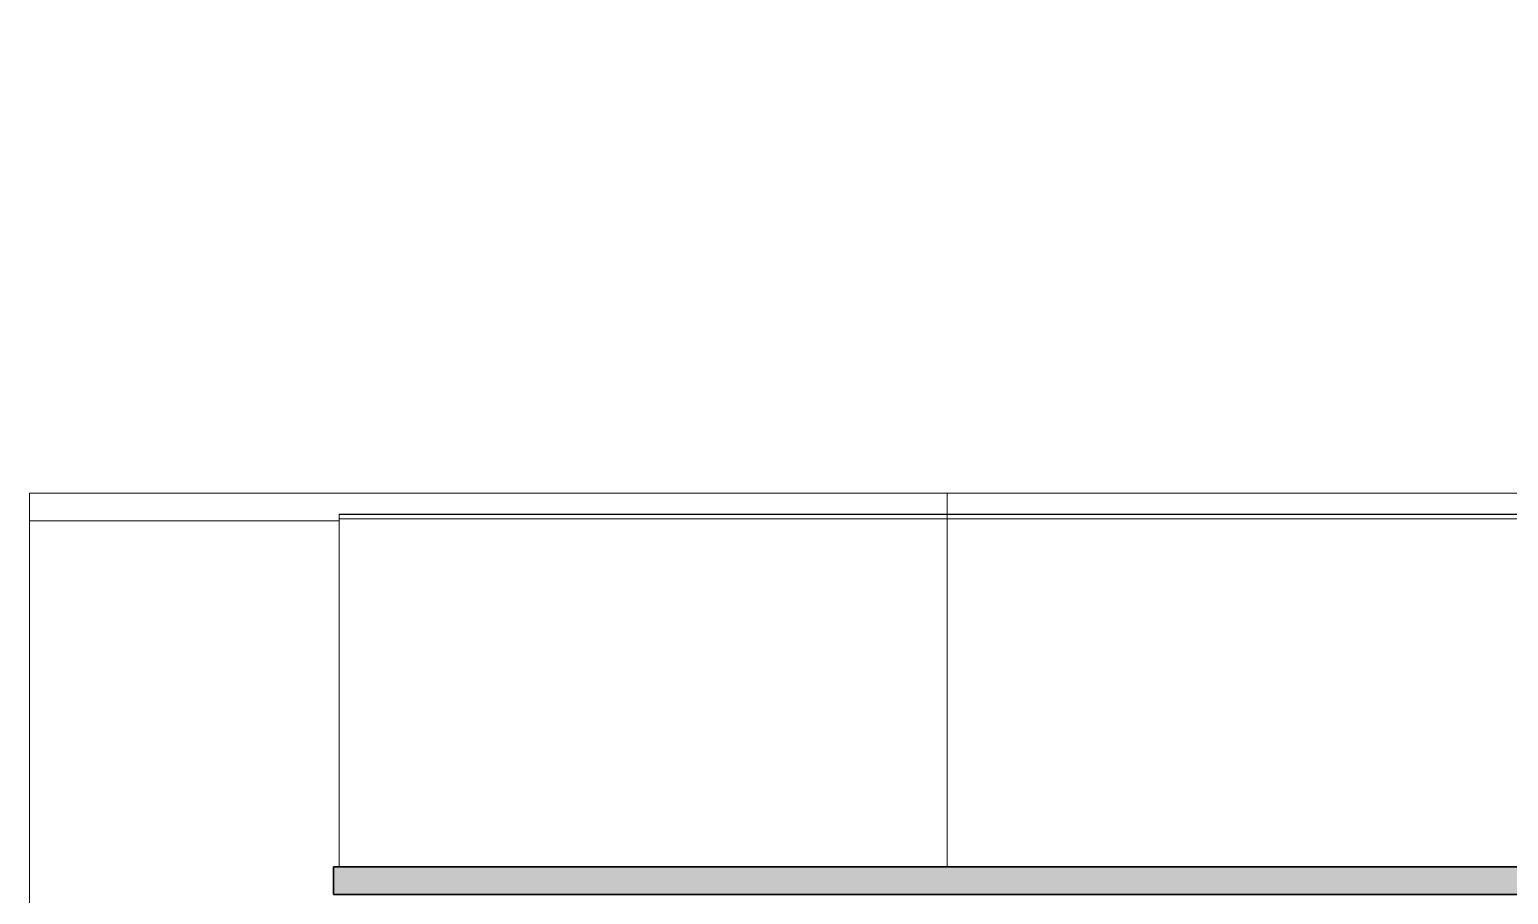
# Model space of a CAD drawing. Header units: millimetres. Extents: x -46169 to 237885, y -84465 to 18123.
# Drawn here: x 165097 to 166435, y -80089 to -79307 of the extents above; entities that cross this region are included whole.
import ezdxf

# ---------------------------------------------------------------- set-up
doc = ezdxf.new("R2010")
doc.units = ezdxf.units.MM
doc.header["$MEASUREMENT"] = 0
doc.linetypes.add('Wipeout_Contour', pattern=[1000, 0, -1000])
doc.layers.add('New_A-25-M_Wall_Ext', color=7, linetype='Continuous')
doc.layers.add('New_A-35-M_FFE_Fixed', color=7, linetype='Continuous')
doc.layers.add('New_A-35-M_FFE_Fixed_Pen_No__1', color=7, linetype='Continuous', lineweight=13)
doc.layers.add('New_A-35-M_FFE_Fixed_Pen_No__93', color=8, linetype='Continuous', lineweight=13)
doc.layers.add('New_A-35-M_FFE_Fixed_Pen_No__104', color=7, linetype='Continuous', lineweight=15, true_color=0xa6a6a6)
doc.layers.add('New_A-35-M_FFE_Fixed_Pen_No__44', color=7, linetype='Continuous', lineweight=35, true_color=0x444444)

# ---------------------------------------------------------------- blocks, each defined once
blk = doc.blocks.new('Section Elem_129_3', base_point=(129666.7, -84332.6))
at = {"color": 254, "linetype": 'Wipeout_Contour', "lineweight": 0, "ltscale": 1106588.035641865}
blk.add_wipeout([(164585.2, -80282.6), (165097.1, -80282.6), (165097.1, -79726.4), (169696.7, -79726.4), (169696.7, -78182.6), (164585.2, -78182.6)], dxfattribs=at).dxf.layer = 'New_A-25-M_Wall_Ext'
blk = doc.blocks.new('Section Elem_148_3', base_point=(129666.7, -84332.6))
at = {"color": 254, "linetype": 'Wipeout_Contour', "lineweight": 0, "ltscale": 1285675.280639851}
blk.add_wipeout([(165097.1, -79751.4), (165377.1, -79751.4), (165377.1, -79745.3), (165377.1, -79745.2), (165927.1, -79745.2), (165927.1, -79726.4), (165097.1, -79726.4)], dxfattribs=at).dxf.layer = 'New_A-35-M_FFE_Fixed'
at = {"color": 254, "linetype": 'Wipeout_Contour', "lineweight": 0, "ltscale": 736062.161209}
blk.add_wipeout([(165377.1, -80173.9), (165927.1, -80173.9), (165927.1, -80089.4), (165377.1, -80089.4)], dxfattribs=at).dxf.layer = 'New_A-35-M_FFE_Fixed'
at = {"layer": 'New_A-35-M_FFE_Fixed_Pen_No__93', "linetype": 'Continuous'}
blk.add_line((165927.1, -79726.4), (165097.1, -79726.4), dxfattribs=at)
at = {"color": 254, "linetype": 'Wipeout_Contour', "lineweight": 0, "ltscale": 735671.407062}
blk.add_wipeout([(165927.1, -79749.5), (165377.1, -79749.5), (165377.1, -80064.4), (165927.1, -80064.4)], dxfattribs=at).dxf.layer = 'New_A-35-M_FFE_Fixed'
at = {"color": 254, "linetype": 'Wipeout_Contour', "lineweight": 0, "ltscale": 735395.298268}
blk.add_wipeout([(165377.1, -79748.5), (165927.1, -79748.5), (165927.1, -79747.6), (165377.1, -79747.6)], dxfattribs=at).dxf.layer = 'New_A-35-M_FFE_Fixed'
at = {"color": 254, "linetype": 'Wipeout_Contour', "lineweight": 0, "ltscale": 735393.839182}
blk.add_wipeout([(165377.1, -79747.6), (165927.1, -79747.6), (165927.1, -79746.8), (165377.1, -79746.8)], dxfattribs=at).dxf.layer = 'New_A-35-M_FFE_Fixed'
at = {"color": 254, "linetype": 'Wipeout_Contour', "lineweight": 0, "ltscale": 735396.896651}
blk.add_wipeout([(165927.1, -79748.5), (165377.1, -79748.5), (165377.1, -79749.5), (165927.1, -79749.5)], dxfattribs=at).dxf.layer = 'New_A-35-M_FFE_Fixed'
at = {"color": 254, "linetype": 'Wipeout_Contour', "lineweight": 0, "ltscale": 735392.57546}
blk.add_wipeout([(165377.1, -79746.8), (165927.1, -79746.8), (165927.1, -79746.2), (165377.1, -79746.2)], dxfattribs=at).dxf.layer = 'New_A-35-M_FFE_Fixed'
at = {"color": 254, "linetype": 'Wipeout_Contour', "lineweight": 0, "ltscale": 735390.393707}
blk.add_wipeout([(165377.1, -79745.3), (165927.1, -79745.3), (165927.1, -79745.2), (165377.1, -79745.2)], dxfattribs=at).dxf.layer = 'New_A-35-M_FFE_Fixed'
at = {"color": 254, "linetype": 'Wipeout_Contour', "lineweight": 0, "ltscale": 735390.818977}
blk.add_wipeout([(165377.1, -79745.7), (165927.1, -79745.7), (165927.1, -79745.3), (165377.1, -79745.3)], dxfattribs=at).dxf.layer = 'New_A-35-M_FFE_Fixed'
at = {"color": 254, "linetype": 'Wipeout_Contour', "lineweight": 0, "ltscale": 735391.555664}
blk.add_wipeout([(165927.1, -79746.2), (165927.1, -79745.7), (165377.1, -79745.7), (165377.1, -79746.2)], dxfattribs=at).dxf.layer = 'New_A-35-M_FFE_Fixed'
at = {"color": 254, "linetype": 'Wipeout_Contour', "lineweight": 0, "ltscale": 1469540.047258491}
blk.add_wipeout([(165377.1, -79751.4), (165097.1, -79751.4), (165097.1, -80517.7), (165377.1, -80517.7), (165377.1, -80089.4), (165372.1, -80089.4), (165372.1, -80064.4), (165377.1, -80064.4)], dxfattribs=at).dxf.layer = 'New_A-35-M_FFE_Fixed'
at = {"layer": 'New_A-35-M_FFE_Fixed_Pen_No__93', "linetype": 'Continuous'}
for p, q in [((165097.1, -79726.4), (165097.1, -79751.4)), ((165377.1, -79751.4), (165097.1, -79751.4)), ((165097.1, -80517.7), (165097.1, -79751.4)), ((165927.1, -79745.2), (165377.1, -79745.2)), ((165377.1, -79745.3), (165377.1, -79745.2)), ((165377.1, -79745.7), (165377.1, -79745.3)), ((165377.1, -79746.2), (165377.1, -79745.7)), ((165377.1, -79746.8), (165377.1, -79746.2)), ((165377.1, -79747.6), (165377.1, -79746.8)), ((165377.1, -79748.5), (165377.1, -79747.6)), ((165377.1, -79749.5), (165377.1, -79748.5)), ((165927.1, -79749.5), (165377.1, -79749.5)), ((165377.1, -80064.4), (165377.1, -79749.5))]:
    blk.add_line(p, q, dxfattribs=at)
blk = doc.blocks.new('Section Elem_149_3', base_point=(129666.7, -84332.6))
at = {"color": 254, "linetype": 'Wipeout_Contour', "lineweight": 0, "ltscale": 737356.932518}
blk.add_wipeout([(165927.1, -79726.4), (165927.1, -79745.2), (166477.1, -79745.2), (166477.1, -79726.4)], dxfattribs=at).dxf.layer = 'New_A-35-M_FFE_Fixed'
at = {"layer": 'New_A-35-M_FFE_Fixed_Pen_No__1', "linetype": 'Continuous'}
blk.add_line((165927.1, -79726.4), (166477.1, -79726.4), dxfattribs=at)
at = {"color": 254, "linetype": 'Wipeout_Contour', "lineweight": 0, "ltscale": 922135.331172}
blk.add_wipeout([(165927.1, -79749.5), (165927.1, -80064.4), (166202.1, -80064.4), (166477.1, -80064.4), (166477.1, -79749.5)], dxfattribs=at).dxf.layer = 'New_A-35-M_FFE_Fixed'
at = {"color": 254, "linetype": 'Wipeout_Contour', "lineweight": 0, "ltscale": 737378.166339}
blk.add_wipeout([(166477.1, -79748.5), (166477.1, -79747.6), (165927.1, -79747.6), (165927.1, -79748.5)], dxfattribs=at).dxf.layer = 'New_A-35-M_FFE_Fixed'
at = {"color": 254, "linetype": 'Wipeout_Contour', "lineweight": 0, "ltscale": 737376.711177}
blk.add_wipeout([(166477.1, -79747.6), (166477.1, -79746.8), (165927.1, -79746.8), (165927.1, -79747.6)], dxfattribs=at).dxf.layer = 'New_A-35-M_FFE_Fixed'
at = {"color": 254, "linetype": 'Wipeout_Contour', "lineweight": 0, "ltscale": 737379.760425}
blk.add_wipeout([(165927.1, -79748.5), (165927.1, -79749.5), (166477.1, -79749.5), (166477.1, -79748.5)], dxfattribs=at).dxf.layer = 'New_A-35-M_FFE_Fixed'
at = {"color": 254, "linetype": 'Wipeout_Contour', "lineweight": 0, "ltscale": 737375.450854}
blk.add_wipeout([(166477.1, -79746.8), (166477.1, -79746.2), (165927.1, -79746.2), (165927.1, -79746.8)], dxfattribs=at).dxf.layer = 'New_A-35-M_FFE_Fixed'
at = {"color": 254, "linetype": 'Wipeout_Contour', "lineweight": 0, "ltscale": 737373.274968}
blk.add_wipeout([(166477.1, -79745.3), (166477.1, -79745.2), (165927.1, -79745.2), (165927.1, -79745.3)], dxfattribs=at).dxf.layer = 'New_A-35-M_FFE_Fixed'
at = {"color": 254, "linetype": 'Wipeout_Contour', "lineweight": 0, "ltscale": 737373.699094}
blk.add_wipeout([(166477.1, -79745.7), (166477.1, -79745.3), (165927.1, -79745.3), (165927.1, -79745.7)], dxfattribs=at).dxf.layer = 'New_A-35-M_FFE_Fixed'
at = {"color": 254, "linetype": 'Wipeout_Contour', "lineweight": 0, "ltscale": 737374.4338}
blk.add_wipeout([(165927.1, -79746.2), (166477.1, -79746.2), (166477.1, -79745.7), (165927.1, -79745.7)], dxfattribs=at).dxf.layer = 'New_A-35-M_FFE_Fixed'
at = {"layer": 'New_A-35-M_FFE_Fixed_Pen_No__1', "linetype": 'Continuous'}
for p, q in [((165927.1, -79726.4), (165927.1, -79745.2)), ((165927.1, -79745.2), (166477.1, -79745.2)), ((165927.1, -79745.3), (165927.1, -79745.2)), ((165927.1, -79745.7), (165927.1, -79745.3)), ((165927.1, -79746.2), (165927.1, -79745.7)), ((165927.1, -79746.8), (165927.1, -79746.2)), ((165927.1, -79747.6), (165927.1, -79746.8)), ((165927.1, -79748.5), (165927.1, -79747.6)), ((165927.1, -79749.5), (165927.1, -79748.5)), ((165927.1, -79749.5), (166477.1, -79749.5)), ((165927.1, -80064.4), (165927.1, -79749.5))]:
    blk.add_line(p, q, dxfattribs=at)
blk = doc.blocks.new('Section Elem_166_3', base_point=(129666.7, -84332.6))
at = {"layer": 'New_A-35-M_FFE_Fixed_Pen_No__104', "linetype": 'Continuous'}
blk.add_hatch(color=256, dxfattribs=at).paths.add_polyline_path([(165372.1, -80064.4), (165372.1, -80089.4), (166202.1, -80089.4), (166202.1, -80064.4)])
at = {"layer": 'New_A-35-M_FFE_Fixed_Pen_No__44', "linetype": 'Continuous'}
for p, q in [((165372.1, -80064.4), (165372.1, -80089.4)), ((166202.1, -80064.4), (165372.1, -80064.4)), ((166202.1, -80089.4), (165372.1, -80089.4))]:
    blk.add_line(p, q, dxfattribs=at)
blk = doc.blocks.new('Section Elem_167_3', base_point=(129666.7, -84332.6))
at = {"layer": 'New_A-35-M_FFE_Fixed_Pen_No__104', "linetype": 'Continuous'}
blk.add_hatch(color=256, dxfattribs=at).paths.add_polyline_path([(166752.1, -80089.4), (166752.1, -80064.4), (166202.1, -80064.4), (166202.1, -80089.4)])
at = {"layer": 'New_A-35-M_FFE_Fixed_Pen_No__44', "linetype": 'Continuous'}
for p, q in [((166752.1, -80064.4), (166202.1, -80064.4)), ((166752.1, -80089.4), (166202.1, -80089.4))]:
    blk.add_line(p, q, dxfattribs=at)

msp = doc.modelspace()

# ---------------------------------------------------------------- block references
at = {"layer": 'New_A-25-M_Wall_Ext'}
msp.add_blockref('Section Elem_129_3', (129666.7, -84332.6), dxfattribs=at)

# ---------------------------------------------------------------- next in the draw order: block references
at = {"layer": 'New_A-35-M_FFE_Fixed'}
msp.add_blockref('Section Elem_148_3', (129666.7, -84332.6), dxfattribs=at)

# ---------------------------------------------------------------- next in the draw order: block references
msp.add_blockref('Section Elem_149_3', (129666.7, -84332.6), dxfattribs=at)

# ---------------------------------------------------------------- next in the draw order: block references
for name in ['Section Elem_166_3', 'Section Elem_167_3']:
    msp.add_blockref(name, (129666.7, -84332.6), dxfattribs=at)

doc.saveas('drawing.dxf')
